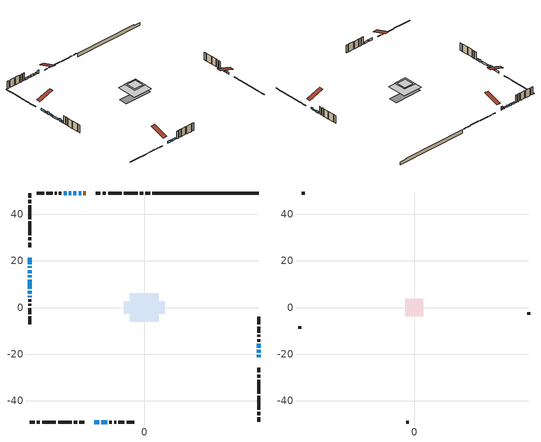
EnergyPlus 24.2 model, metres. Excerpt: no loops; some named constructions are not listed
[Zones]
conditioned space
 floor adiabatic (AdiabaticFloorConstruction): -6.18,-6.18 -6.18,6.18 6.18,6.18 6.18,-6.18 z2.9
 floor foundation (Slab1 construction): -8.75,-2.68 -8.75,2.68 8.75,2.68 8.75,-2.68 z-1.83
 wall outside (RimJoist1 construction): 2.53,49.18 0.47,49.18 / -49.18,-49.18 -47.12,-49.18 / -49.18,49.18 -49.18,47.12 / 49.18,-49.18 49.18,-47.12 z0.46:0.76
 wall outside (RimJoist2 construction): -0.46,49.18 -1.87,49.18 / -46.19,-49.18 -44.78,-49.18 / -49.18,46.19 -49.18,44.78 / 49.18,-46.19 49.18,-44.78 z0.46:0.76
 wall outside (RimJoist3 construction): -2.8,49.18 -8.7,49.18 / -43.85,-49.18 -37.95,-49.18 / -49.18,43.85 -49.18,37.95 / 49.18,-43.85 49.18,-37.95 z0.46:0.76
 wall outside (RimJoist4 construction): -9.63,49.18 -15.53,49.18 / -37.02,-49.18 -31.12,-49.18 / -49.18,37.02 -49.18,31.12 / 49.18,-37.02 49.18,-31.12 z0.46:0.76
 wall outside (RimJoist5 construction): -16.46,49.18 -17.87,49.18 / -30.19,-49.18 -28.78,-49.18 / -49.18,30.19 -49.18,28.78 / 49.18,-30.19 49.18,-28.78 z0.46:0.76
 wall outside (RimJoist6 construction): -18.8,49.18 -20.86,49.18 / -27.85,-49.18 -25.79,-49.18 / -49.18,27.85 -49.18,25.79 / 49.18,-27.85 49.18,-25.79 z0.46:0.76
 wall outside (AdiabaticWallConstruction 1): -25.2,49.18 -26.23,49.18 z0.46:2.49
 wall outside (AdiabaticWallConstruction): 49.18,-21.45 49.18,-20.28 / -49.18,21.45 -49.18,18.67 / -27.15,49.18 -28.22,49.18 / -29.15,49.18 -30.5,49.18 / -21.45,-49.18 -19.38,-49.18 / -49.18,13.86 -49.18,12.9 / -31.42,49.18 -32.38,49.18 / -33.31,49.18 -34.66,49.18 / -18.46,-49.18 -15.92,-49.18 / 49.18,-17.2 49.18,-15.57 / -49.18,11.97 -49.18,8.11 / -49.18,5.04 -49.18,4.44 z0.46:1.68; 49.18,-19.35 49.18,-18.13 z0.46:1.17; -49.18,17.74 -49.18,17.03 z0.46:1.48; -49.18,16.1 -49.18,14.78 z0.46:2.19; -49.18,7.18 -49.18,5.96 z0.46:2.09
 wall outside (Wall1 construction): -35.58,49.18 -36.66,49.18 / -14.99,-49.18 -13.91,-49.18 / -49.18,3.51 -49.18,2.44 / 49.18,-14.65 49.18,-13.57 z0.46:5.34
 wall outside (Wall2 construction): -37.59,49.18 -38.45,49.18 / -12.98,-49.18 -12.12,-49.18 / -49.18,1.51 -49.18,0.65 / 49.18,-12.64 49.18,-11.78 z0.46:5.34
 wall outside (Wall3 construction): -39.38,49.18 -42.02,49.18 / -11.19,-49.18 -8.55,-49.18 / -49.18,-0.28 -49.18,-2.92 / 49.18,-10.85 49.18,-8.21 z0.46:5.34
 wall outside (Wall4 construction): -42.95,49.18 -46.2,49.18 / -7.62,-49.18 -4.37,-49.18 / -49.18,-3.85 -49.18,-7.1 / 49.18,-7.28 49.18,-4.03 z0.46:5.34
 wall foundation (FoundationWall1 construction): 3.46,49.18,-1.83 3.46,49.18,0.46 44.61,49.18,0.46 44.61,49.18,-0.05 49.18,49.18,-0.05 49.18,49.18,-1.83
 window (WindowConstruction 13): 49.18,-21.45 49.18,-20.28 z0.46:1.68
 window (WindowConstruction 6): -49.18,21.45 -49.18,18.67 z0.46:1.68
 window (WindowConstruction 7): -27.16,49.18 -28.22,49.18 z0.46:1.68
 window (WindowConstruction 8): -29.15,49.18 -30.49,49.18 z0.46:1.68
 window (WindowConstruction 9): -21.45,-49.18 -19.38,-49.18 z0.46:1.68
 window (WindowConstruction 10): 49.18,-19.35 49.18,-18.13 z0.46:1.17
 window (WindowConstruction 11): -49.18,17.74 -49.18,17.03 z0.46:1.47
 window (WindowConstruction 12): -49.18,16.1 -49.18,14.78 z0.46:2.19
 window (WindowConstruction 14): -49.18,13.85 -49.18,12.9 z0.46:1.68
 window (WindowConstruction 15): -31.42,49.18 -32.38,49.18 z0.46:1.68
 window (WindowConstruction): -33.31,49.18 -34.65,49.18 z0.46:1.68
 window (WindowConstruction 1): -18.45,-49.18 -15.92,-49.18 z0.46:1.68
 window (WindowConstruction 2): 49.18,-17.2 49.18,-15.58 z0.46:1.68
 window (WindowConstruction 3): -49.18,11.97 -49.18,8.11 z0.46:1.68
 window (WindowConstruction 4): -49.18,7.18 -49.18,5.96 z0.46:2.08
 window (WindowConstruction 5): -49.18,5.03 -49.18,4.44 z0.46:1.68
 door (Door): -25.2,49.18 -26.23,49.18 z0.46:2.49
 ceiling adiabatic (AdiabaticFloorConstruction): 6.18,-6.18 6.18,6.18 -6.18,6.18 -6.18,-6.18 z2.9
attic - vented
 floor to conditioned space (Floor1 construction Reversed): -2.95,-2.95 -2.95,2.95 2.95,2.95 2.95,-2.95 z5.34
 floor to conditioned space (Floor2 construction Reversed): -3.84,-3.84 -3.84,3.84 3.84,3.84 3.84,-3.84 z5.34
 wall outside (Wall5 construction): -47.13,49.18 -48.25,49.18 / -3.44,-49.18 -2.32,-49.18 / -49.18,-8.03 -49.18,-9.15 / 49.18,-3.1 49.18,-1.98 z0.46:5.34
 roof outside (Roof1 construction): -24.27,49.18,5.34 -24.27,39.75,8.48 -21.79,39.75,8.48 -21.79,49.18,5.34; -22.37,-49.18,5.34 -22.37,-39.75,8.48 -24.86,-39.75,8.48 -24.86,-49.18,5.34; -49.18,22.37,5.34 -39.75,22.37,8.48 -39.75,24.86,8.48 -49.18,24.86,5.34; 49.18,-22.37,5.34 39.75,-22.37,8.48 39.75,-24.86,8.48 49.18,-24.86,5.34
[Construction]
Floor1 construction: ceiling loosefill ins, ceiling stud and cavity, gypsum board
Floor2 construction: ceiling loosefill ins 1, ceiling stud and cavity 1, gypsum board
[EnergyManagementSystem:Sensor]
Name | Output:Variable or Output:Meter Index Key | Output:Variable or Output:Meter
s_sol_8 | RimJoist1:90 | Surface Inside Face Solar Radiation Heat Gain Energy
s_sol_9 | RimJoist2:0 | Surface Inside Face Solar Radiation Heat Gain Energy
s_surf | Floor1 | Surface Inside Face Net Surface Thermal Radiation Heat Gain Energy
s_surf_1 | Floor2 | Surface Inside Face Net Surface Thermal Radiation Heat Gain Energy
s_surf_10 | RimJoist2:180 | Surface Inside Face Net Surface Thermal Radiation Heat Gain Energy
s_surf_11 | RimJoist2:270 | Surface Inside Face Net Surface Thermal Radiation Heat Gain Energy
s_surf_12 | RimJoist2:90 | Surface Inside Face Net Surface Thermal Radiation Heat Gain Energy
s_surf_13 | RimJoist3:0 | Surface Inside Face Net Surface Thermal Radiation Heat Gain Energy
s_surf_14 | RimJoist3:180 | Surface Inside Face Net Surface Thermal Radiation Heat Gain Energy
s_surf_15 | RimJoist3:270 | Surface Inside Face Net Surface Thermal Radiation Heat Gain Energy
s_surf_16 | RimJoist3:90 | Surface Inside Face Net Surface Thermal Radiation Heat Gain Energy
s_surf_17 | RimJoist4:0 | Surface Inside Face Net Surface Thermal Radiation Heat Gain Energy
s_surf_18 | RimJoist4:180 | Surface Inside Face Net Surface Thermal Radiation Heat Gain Energy
s_surf_19 | RimJoist4:270 | Surface Inside Face Net Surface Thermal Radiation Heat Gain Energy
s_surf_2 | FoundationWall1 | Surface Inside Face Net Surface Thermal Radiation Heat Gain Energy
s_surf_20 | RimJoist4:90 | Surface Inside Face Net Surface Thermal Radiation Heat Gain Energy
s_surf_21 | RimJoist5:0 | Surface Inside Face Net Surface Thermal Radiation Heat Gain Energy
s_surf_22 | RimJoist5:180 | Surface Inside Face Net Surface Thermal Radiation Heat Gain Energy
s_surf_23 | RimJoist5:270 | Surface Inside Face Net Surface Thermal Radiation Heat Gain Energy
s_surf_24 | RimJoist5:90 | Surface Inside Face Net Surface Thermal Radiation Heat Gain Energy
s_surf_25 | RimJoist6:0 | Surface Inside Face Net Surface Thermal Radiation Heat Gain Energy
s_surf_26 | RimJoist6:180 | Surface Inside Face Net Surface Thermal Radiation Heat Gain Energy
s_surf_27 | RimJoist6:270 | Surface Inside Face Net Surface Thermal Radiation Heat Gain Energy
s_surf_28 | RimJoist6:90 | Surface Inside Face Net Surface Thermal Radiation Heat Gain Energy
s_surf_29 | Slab1 | Surface Inside Face Net Surface Thermal Radiation Heat Gain Energy
s_surf_3 | inferred conditioned ceiling | Surface Inside Face Net Surface Thermal Radiation Heat Gain Energy
s_surf_30 | Wall1:0 | Surface Inside Face Net Surface Thermal Radiation Heat Gain Energy
s_surf_31 | Wall1:180 | Surface Inside Face Net Surface Thermal Radiation Heat Gain Energy
s_surf_32 | Wall1:270 | Surface Inside Face Net Surface Thermal Radiation Heat Gain Energy
s_surf_33 | Wall1:90 | Surface Inside Face Net Surface Thermal Radiation Heat Gain Energy
s_surf_34 | Wall2:0 | Surface Inside Face Net Surface Thermal Radiation Heat Gain Energy
s_surf_35 | Wall2:180 | Surface Inside Face Net Surface Thermal Radiation Heat Gain Energy
s_surf_36 | Wall2:270 | Surface Inside Face Net Surface Thermal Radiation Heat Gain Energy
s_surf_37 | Wall2:90 | Surface Inside Face Net Surface Thermal Radiation Heat Gain Energy
s_surf_38 | Wall3:0 | Surface Inside Face Net Surface Thermal Radiation Heat Gain Energy
s_surf_39 | Wall3:180 | Surface Inside Face Net Surface Thermal Radiation Heat Gain Energy
s_surf_4 | inferred conditioned floor | Surface Inside Face Net Surface Thermal Radiation Heat Gain Energy
s_surf_40 | Wall3:270 | Surface Inside Face Net Surface Thermal Radiation Heat Gain Energy
s_surf_41 | Wall3:90 | Surface Inside Face Net Surface Thermal Radiation Heat Gain Energy
s_surf_42 | Wall4:0 | Surface Inside Face Net Surface Thermal Radiation Heat Gain Energy
s_surf_43 | Wall4:180 | Surface Inside Face Net Surface Thermal Radiation Heat Gain Energy
s_surf_44 | Wall4:270 | Surface Inside Face Net Surface Thermal Radiation Heat Gain Energy
s_surf_45 | Wall4:90 | Surface Inside Face Net Surface Thermal Radiation Heat Gain Energy
s_surf_5 | RimJoist1:0 | Surface Inside Face Net Surface Thermal Radiation Heat Gain Energy
s_surf_6 | RimJoist1:180 | Surface Inside Face Net Surface Thermal Radiation Heat Gain Energy
s_surf_7 | RimJoist1:270 | Surface Inside Face Net Surface Thermal Radiation Heat Gain Energy
s_surf_8 | RimJoist1:90 | Surface Inside Face Net Surface Thermal Radiation Heat Gain Energy
s_surf_9 | RimJoist2:0 | Surface Inside Face Net Surface Thermal Radiation Heat Gain Energy
tout_db; tout_db_1 | Environment | Site Outdoor Air Drybulb Temperature
[EnergyManagementSystem:Actuator]
Name | Actuated Component Unique | Actuated Component Type | Actuated Component Control Type
fridge_schedule_act | fridge schedule | Schedule:Constant | Schedule Value
infil_flow_act | infil flow | Zone Infiltration | Air Exchange Flow Rate
mech_vent_house_fan_cfis_act | mech vent house fan cfis | ElectricEquipment | Electricity Rate
mech_vent_house_fan_latent_load_act | mech vent house fan latent load | OtherEquipment | Power Level
mech_vent_house_fan_sensible_load_act | mech vent house fan sensible load | OtherEquipment | Power Level
natural_vent_flow_act | natural vent flow | Zone Infiltration | Air Exchange Flow Rate
Sequential_Fraction_Schedule_2_act | Sequential Fraction Schedule 2 | Schedule:Constant | Schedule Value
water_heater_ec_adj_act | water heater energy adjustment1 | OtherEquipment | Power Level
whole_house_fan_act | whole house fan | ElectricEquipment | Electricity Rate
whole_house_fan_flow_act | whole house fan flow | Zone Infiltration | Air Exchange Flow Rate
whole_house_fan_mix_act | whole house fan mix | ZoneMixing | Air Exchange Flow Rate
[EnergyManagementSystem:Program]
boiler_hydronic_pump_disaggregate_program: Set boiler_hydronic_pump_backup_htg = 0; If boiler_baseboard_s > 0; Set boiler_hydronic_pump_backup_htg = boiler_hydronic_pump_s; EndIf
boiler_hydronic_pump_power_program: Set heating_plr = boiler_plr_s; Set pump_total_eff = boiler_hydronic_pump_rated_mfr / 1000 * 20000.0 / 1.0; Set pump_vfr = boiler_hydronic_pump_mfr_s / 1000; If pump_vfr > 0; Set boiler_hydronic_pump_pressure_rise_act = 1.0 * heating_plr * pump_total_eff / pump_vfr; Else; Set boiler_hydronic_pump_pressure_rise_act = 0; EndIf
component_loads_program: Set loads_htg_walls = 0; Set loads_htg_rim_joists = 0; Set loads_htg_foundation_walls = 0; Set loads_htg_floors = 0; Set loads_htg_slabs = 0; Set loads_htg_ceilings = 0; Set loads_htg_roofs = 0; Set loads_htg_windows_conduction = 0; Set loads_htg_windows_solar = 0; Set loads_htg_doors = 0; Set loads_htg_skylights_conduction = 0; Set loads_htg_skylights_solar = 0; Set loads_htg_internal_mass = 0; Set loads_htg_intgains = 0; Set loads_htg_lighting = 0; Set loads_htg_infil = 0; Set loads_htg_mechvent = 0; Set loads_htg_natvent = 0; Set loads_htg_whf = 0; Set loads_htg_ducts = 0; Set loads_clg_walls = 0; Set loads_clg_rim_joists = 0; Set loads_clg_foundation_walls = 0; Set loads_clg_floors = 0; Set loads_clg_slabs = 0; Set loads_clg_ceilings = 0; Set loads_clg_roofs = 0; Set loads_clg_windows_conduction = 0; Set loads_clg_windows_solar = 0; Set loads_clg_doors = 0; Set loads_clg_skylights_conduction = 0; Set loads_clg_skylights_solar = 0; Set loads_clg_internal_mass = 0; Set loads_clg_intgains = 0; Set loads_clg_lighting = 0; Set loads_clg_infil = 0; Set loads_clg_mechvent = 0; Set loads_clg_natvent = 0; Set loads_clg_whf = 0; Set loads_clg_ducts = 0; Set hr_walls = 0; Set hr_walls = hr_walls + s_conv_30 + s_ig_30 + s_sol_30 + s_lgt_30 + s_surf_30; Set hr_walls = hr_walls + s_conv_31 + s_ig_31 + s_sol_31 + s_lgt_31 + s_surf_31; Set hr_walls = hr_walls + s_conv_32 + s_ig_32 + s_sol_32 + s_lgt_32 + s_surf_32; Set hr_walls = hr_walls + s_conv_33 + s_ig_33 + s_sol_33 + s_lgt_33 + s_surf_33; Set hr_walls = hr_walls + s_conv_34 + s_ig_34 + s_sol_34 + s_lgt_34 + s_surf_34; Set hr_walls = hr_walls + s_conv_35 + s_ig_35 + s_sol_35 + s_lgt_35 + s_surf_35; Set hr_walls = hr_walls + s_conv_36 + s_ig_36 + s_sol_36 + s_lgt_36 + s_surf_36; Set hr_walls = hr_walls + s_conv_37 + s_ig_37 + s_sol_37 + s_lgt_37 + s_surf_37; Set hr_walls = hr_walls + s_conv_38 + s_ig_38 + s_sol_38 + s_lgt_38 + s_surf_38; Set hr_walls = hr_walls + s_conv_39 + s_ig_39 + s_sol_39 + s_lgt_39 + s_surf_39; Set hr_walls = hr_walls + s_conv_40 + s_ig_40 + s_sol_40 + s_lgt_40 + s_surf_40; Set hr_walls = hr_walls + s_conv_41 + s_ig_41 + s_sol_41 + s_lgt_41 + s_surf_41; Set hr_walls = hr_walls + s_conv_42 + s_ig_42 + s_sol_42 + s_lgt_42 + s_surf_42; Set hr_walls = hr_walls + s_conv_43 + s_ig_43 + s_sol_43 + s_lgt_43 + s_surf_43; Set hr_walls = hr_walls + s_conv_44 + s_ig_44 + s_sol_44 + s_lgt_44 + s_surf_44; Set hr_walls = hr_walls + s_conv_45 + s_ig_45 + s_sol_45 + s_lgt_45 + s_surf_45; Set hr_rim_joists = 0; Set hr_rim_joists = hr_rim_joists + s_conv_5 + s_ig_5 + s_sol_5 + s_lgt_5 + s_surf_5; Set hr_rim_joists = hr_rim_joists + s_conv_6 + s_ig_6 + s_sol_6 + s_lgt_6 + s_surf_6; Set hr_rim_joists = hr_rim_joists + s_conv_7 + s_ig_7 + s_sol_7 + s_lgt_7 + s_surf_7; Set hr_rim_joists = hr_rim_joists + s_conv_8 + s_ig_8 + s_sol_8 + s_lgt_8 + s_surf_8; Set hr_rim_joists = hr_rim_joists + s_conv_9 + s_ig_9 + s_sol_9 + s_lgt_9 + s_surf_9; Set hr_rim_joists = hr_rim_joists + s_conv_10 + s_ig_10 + s_sol_10 + s_lgt_10 + s_surf_10; Set hr_rim_joists = hr_rim_joists + s_conv_11 + s_ig_11 + s_sol_11 + s_lgt_11 + s_surf_11; Set hr_rim_joists = hr_rim_joists + s_conv_12 + s_ig_12 + s_sol_12 + s_lgt_12 + s_surf_12; Set hr_rim_joists = hr_rim_joists + s_conv_13 + s_ig_13 + s_sol_13 + s_lgt_13 + s_surf_13; Set hr_rim_joists = hr_rim_joists + s_conv_14 + s_ig_14 + s_sol_14 + s_lgt_14 + s_surf_14; Set hr_rim_joists = hr_rim_joists + s_conv_15 + s_ig_15 + s_sol_15 + s_lgt_15 + s_surf_15; Set hr_rim_joists = hr_rim_joists + s_conv_16 + s_ig_16 + s_sol_16 + s_lgt_16 + s_surf_16; Set hr_rim_joists = hr_rim_joists + s_conv_17 + s_ig_17 + s_sol_17 + s_lgt_17 + s_surf_17; Set hr_rim_joists = hr_rim_joists + s_conv_18 + s_ig_18 + s_sol_18 + s_lgt_18 + s_surf_18; Set hr_rim_joists = hr_rim_joists + s_conv_19 + s_ig_19 + s_sol_19 + s_lgt_19 + s_surf_19; Set hr_rim_joists = hr_rim_joists + s_conv_20 + s_ig_20 + s_sol_20 + s_lgt_20 + s_surf_20; Set hr_rim_joists = hr_rim_joists + s_conv_21 + s_ig_21 + s_sol_21 + s_lgt_21 + s_surf_21; Set hr_rim_joists = hr_rim_joists + s_conv_22 + s_ig_22 + s_sol_22 + s_lgt_22 + s_surf_22; Set hr_rim_joists = hr_rim_joists + s_conv_23 + s_ig_23 + s_sol_23 + s_lgt_23 + s_surf_23; Set hr_rim_joists = hr_rim_joists + s_conv_24 + s_ig_24 + s_sol_24 + s_lgt_24 + s_surf_24; Set hr_rim_joists = hr_rim_joists + s_conv_25 + s_ig_25 + s_sol_25 + s_lgt_25 + s_surf_25; Set hr_rim_joists = hr_rim_joists + s_conv_26 + s_ig_26 + s_sol_26 + s_lgt_26 + s_surf_26; Set hr_rim_joists = hr_rim_joists + s_conv_27 + s_ig_27 + s_sol_27 + s_lgt_27 + s_surf_27; Set hr_rim_joists = hr_rim_joists + s_conv_28 + s_ig_28 + s_sol_28 + s_lgt_28 + s_surf_28; Set hr_foundation_walls = 0; Set hr_foundation_walls = hr_foundation_walls + s_conv_2 + s_ig_2 + s_sol_2 + s_lgt_2 + s_surf_2; Set hr_floors = 0; Set hr_slabs = 0; Set hr_slabs = hr_slabs + s_conv_29 + s_ig_29 + s_sol_29 + s_lgt_29 + s_surf_29; Set hr_ceilings = 0; Set hr_ceilings = hr_ceilings + s_conv + s_ig + s_sol + s_lgt + s_surf; Set hr_ceilings = hr_ceilings + s_conv_1 + s_ig_1 + s_sol_1 + s_lgt_1 + s_surf_1; Set hr_roofs = 0; Set hr_windows_conduction = 0; Set hr_windows_conduction = hr_windows_conduction + ss_conv_1; Set hr_windows_conduction = hr_windows_conduction + ss_ig_1; Set hr_windows_conduction = hr_windows_conduction + ss_surf_1; Set hr_windows_conduction = hr_windows_conduction + ss_conv_2; Set hr_windows_conduction = hr_windows_conduction + ss_ig_2; Set hr_windows_conduction = hr_windows_conduction + ss_surf_2; Set hr_windows_conduction = hr_windows_conduction + ss_conv_3; Set hr_windows_conduction = hr_windows_conduction + ss_ig_3; Set hr_windows_conduction = hr_windows_conduction + ss_surf_3; Set hr_windows_conduction = hr_windows_conduction + ss_conv_4; Set hr_windows_conduction = hr_windows_conduction + ss_ig_4; Set hr_windows_conduction = hr_windows_conduction + ss_surf_4; Set hr_windows_conduction = hr_windows_conduction + ss_conv_5; Set hr_windows_conduction = hr_windows_conduction + ss_ig_5; Set hr_windows_conduction = hr_windows_conduction + ss_surf_5; Set hr_windows_conduction = hr_windows_conduction + ss_conv_6; Set hr_windows_conduction = hr_windows_conduction + ss_ig_6; Set hr_windows_conduction = hr_windows_conduction + ss_surf_6; Set hr_windows_conduction = hr_windows_conduction + ss_conv_7; Set hr_windows_conduction = hr_windows_conduction + ss_ig_7; Set hr_windows_conduction = hr_windows_conduction + ss_surf_7; Set hr_windows_conduction = hr_windows_conduction + ss_conv_8; Set hr_windows_conduction = hr_windows_conduction + ss_ig_8; Set hr_windows_conduction = hr_windows_conduction + ss_surf_8; Set hr_windows_conduction = hr_windows_conduction + ss_conv_9; Set hr_windows_conduction = hr_windows_conduction + ss_ig_9; Set hr_windows_conduction = hr_windows_conduction + ss_surf_9; Set hr_windows_conduction = hr_windows_conduction + ss_conv_10; Set hr_windows_conduction = hr_windows_conduction + ss_ig_10; Set hr_windows_conduction = hr_windows_conduction + ss_surf_10; Set hr_windows_conduction = hr_windows_conduction + ss_conv_11; Set hr_windows_conduction = hr_windows_conduction + ss_ig_11; Set hr_windows_conduction = hr_windows_conduction + ss_surf_11; Set hr_windows_conduction = hr_windows_conduction + ss_conv_12; Set hr_windows_conduction = hr_windows_conduction + ss_ig_12; Set hr_windows_conduction = hr_windows_conduction + ss_surf_12; Set hr_windows_conduction = hr_windows_conduction + ss_conv_13; Set hr_windows_conduction = hr_windows_conduction + ss_ig_13; Set hr_windows_conduction = hr_windows_conduction + ss_surf_13; Set hr_windows_conduction = hr_windows_conduction + ss_conv_14; Set hr_windows_conduction = hr_windows_conduction + ss_ig_14; Set hr_windows_conduction = hr_windows_conduction + ss_surf_14; Set hr_windows_conduction = hr_windows_conduction + ss_conv_15; Set hr_windows_conduction = hr_windows_conduction + ss_ig_15; Set hr_windows_conduction = hr_windows_conduction + ss_surf_15; Set hr_windows_conduction = hr_windows_conduction + ss_conv_16; Set hr_windows_conduction = hr_windows_conduction + ss_ig_16; Set hr_windows_conduction = hr_windows_conduction + ss_surf_16; Set hr_windows_solar = 0; Set hr_windows_solar = hr_windows_solar - ss_trans_in * ZoneTimestep * 3600 + ss_back_out * ZoneTimestep * 3600 + ss_trans_out * ZoneTimestep * 3600; Set hr_windows_solar = hr_windows_solar - ss_trans_in_1 * ZoneTimestep * 3600 + ss_back_out_1 * ZoneTimestep * 3600 + ss_trans_out_1 * ZoneTimestep * 3600; Set hr_windows_solar = hr_windows_solar - ss_trans_in_2 * ZoneTimestep * 3600 + ss_back_out_2 * ZoneTimestep * 3600 + ss_trans_out_2 * ZoneTimestep * 3600; Set hr_windows_solar = hr_windows_solar - ss_trans_in_3 * ZoneTimestep * 3600 + ss_back_out_3 * ZoneTimestep * 3600 + ss_trans_out_3 * ZoneTimestep * 3600; Set hr_windows_solar = hr_windows_solar - ss_trans_in_4 * ZoneTimestep * 3600 + ss_back_out_4 * ZoneTimestep * 3600 + ss_trans_out_4 * ZoneTimestep * 3600; Set hr_windows_solar = hr_windows_solar - ss_trans_in_5 * ZoneTimestep * 3600 + ss_back_out_5 * ZoneTimestep * 3600 + ss_trans_out_5 * ZoneTimestep * 3600; Set hr_windows_solar = hr_windows_solar - ss_trans_in_6 * ZoneTimestep * 3600 + ss_back_out_6 * ZoneTimestep * 3600 + ss_trans_out_6 * ZoneTimestep * 3600; Set hr_windows_solar = hr_windows_solar - ss_trans_in_7 * ZoneTimestep * 3600 + ss_back_out_7 * ZoneTimestep * 3600 + ss_trans_out_7 * ZoneTimestep * 3600; Set hr_windows_solar = hr_windows_solar - ss_trans_in_8 * ZoneTimestep * 3600 + ss_back_out_8 * ZoneTimestep * 3600 + ss_trans_out_8 * ZoneTimestep * 3600; Set hr_windows_solar = hr_windows_solar - ss_trans_in_9 * ZoneTimestep * 3600 + ss_back_out_9 * ZoneTimestep * 3600 + ss_trans_out_9 * ZoneTimestep * 3600; Set hr_windows_solar = hr_windows_solar - ss_trans_in_10 * ZoneTimestep * 3600 + ss_back_out_10 * ZoneTimestep * 3600 + ss_trans_out_10 * ZoneTimestep * 3600; Set hr_windows_solar = hr_windows_solar - ss_trans_in_11 * ZoneTimestep * 3600 + ss_back_out_11 * ZoneTimestep * 3600 + ss_trans_out_11 * ZoneTimestep * 3600; Set hr_windows_solar = hr_windows_solar - ss_trans_in_12 * ZoneTimestep * 3600 + ss_back_out_12 * ZoneTimestep * 3600 + ss_trans_out_12 * ZoneTimestep * 3600; Set hr_windows_solar = hr_windows_solar - ss_trans_in_13 * ZoneTimestep * 3600 + ss_back_out_13 * ZoneTimestep * 3600 + ss_trans_out_13 * ZoneTimestep * 3600; Set hr_windows_solar = hr_windows_solar - ss_trans_in_14 * ZoneTimestep * 3600 + ss_back_out_14 * ZoneTimestep * 3600 + ss_trans_out_14 * ZoneTimestep * 3600; Set hr_windows_solar = hr_windows_solar - ss_trans_in_15 * ZoneTimestep * 3600 + ss_back_out_15 * ZoneTimestep * 3600 + ss_trans_out_15 * ZoneTimestep * 3600; Set hr_doors = 0; Set hr_doors = hr_doors + ss_sol; Set hr_doors = hr_doors + ss_lgt; Set hr_doors = hr_doors + ss_conv; Set hr_doors = hr_doors + ss_ig; Set hr_doors = hr_doors + ss_surf; Set hr_skylights_conduction = 0; Set hr_skylights_solar = 0; Set hr_internal_mass = 0; Set hr_internal_mass = hr_internal_mass + s_conv_3 + s_ig_3 + s_sol_3 + s_lgt_3 + s_surf_3; Set hr_internal_mass = hr_internal_mass + s_conv_4 + s_ig_4 + s_sol_4 + s_lgt_4 + s_surf_4; Set hr_internal_mass = hr_internal_mass + im_conv + im_ig + im_sol + im_lgt + im_surf; Set hr_internal_mass = hr_internal_mass + im_conv_1 + im_ig_1 + im_sol_1 + im_lgt_1 + im_surf_1; Set hr_intgains = 0; Set hr_intgains = hr_intgains - ig_ee_conv - ig_ee_rad - ig_ee_conv_1 - ig_ee_rad_1 - ig_ee_conv_2 - ig_ee_rad_2 - ig_ee_conv_3 - ig_ee_rad_3 - ig_ee_conv_4 - ig_ee_rad_4 - ig_ee_conv_5 - ig_ee_rad_5 - ig_ee_conv_6 - ig_ee_rad_6 - ig_oe_conv - ig_oe_rad - ig_oe_conv_1 - ig_oe_rad_1 - ig_oe_conv_2 - ig_oe_rad_2 - ig_oe_conv_3 - ig_oe_rad_3 - ig_oe_conv_4 - ig_oe_rad_4 - ig_ppl_conv - ig_ppl_rad; Set hr_lighting = 0; Set hr_lighting = hr_lighting - ig_lgt_conv - ig_lgt_rad - ig_lgt_vis; Set hr_infil = 0; Set hr_infil = hr_infil - airflow_gain + airflow_loss; Set hr_natvent = 0; Set hr_natvent = hr_natvent - airflow_gain_1 + airflow_loss_1; Set hr_whf = 0; Set hr_whf = hr_whf - airflow_gain_2 + airflow_loss_2; Set hr_mechvent = 0; Set hr_mechvent = hr_mechvent - mv_conv - mv_rad - mv_conv_1 - mv_rad_1 - mv_conv_2 - mv_rad_2 - mv_conv_3 - mv_rad_3; Set hr_ducts = 0; Set hr_intgains = hr_intgains + dhw_loss * (0.64*(1-dhw_rtf) + 1.0*dhw_rtf); Set htg_mode = 0; Set clg_mode = 0; If (htg_load_cond > 0); Set htg_mode = 1.0; ElseIf (clg_load_cond > 0); Set clg_mode = 1.0; Else; Set htg_season = 0; Set clg_season = 0; If ((DayOfYear >= 1) && (DayOfYear <= 365)); Set clg_season = 1; EndIf; If ((DayOfYear >= 1) && (DayOfYear <= 365)); Set htg_season = 1; EndIf; If ((airflow_gain_1 <> 0) || (airflow_loss_1 <> 0)) && (clg_season == 1); Set clg_mode = 1.0; ElseIf ((airflow_gain_2 <> 0) || (airflow_loss_2 <> 0)) && (clg_season == 1); Set clg_mode = 1.0; Else; Set Tmid_setpoint = (htg_sp_s_1 + clg_sp_s_1) / 2; If (tin_s_1 > Tmid_setpoint) && (clg_season == 1); Set clg_mode = 1.0; ElseIf (tin_s_1 < Tmid_setpoint) && (htg_season == 1); Set htg_mode = 1.0; EndIf; EndIf; EndIf; Set loads_htg_walls = loads_htg_walls + (hr_walls * htg_mode * 1); Set loads_htg_rim_joists = loads_htg_rim_joists + (hr_rim_joists * htg_mode * 1); Set loads_htg_foundation_walls = loads_htg_foundation_walls + (hr_foundation_walls * htg_mode * 1); Set loads_htg_floors = loads_htg_floors + (hr_floors * htg_mode * 1); Set loads_htg_slabs = loads_htg_slabs + (hr_slabs * htg_mode * 1); Set loads_htg_ceilings = loads_htg_ceilings + (hr_ceilings * htg_mode * 1); Set loads_htg_roofs = loads_htg_roofs + (hr_roofs * htg_mode * 1); Set loads_htg_windows_conduction = loads_htg_windows_conduction + (hr_windows_conduction * htg_mode * 1); Set loads_htg_windows_solar = loads_htg_windows_solar + (hr_windows_solar * htg_mode * 1); Set loads_htg_doors = loads_htg_doors + (hr_doors * htg_mode * 1); Set loads_htg_skylights_conduction = loads_htg_skylights_conduction + (hr_skylights_conduction * htg_mode * 1); Set loads_htg_skylights_solar = loads_htg_skylights_solar + (hr_skylights_solar * htg_mode * 1); Set loads_htg_internal_mass = loads_htg_internal_mass + (hr_internal_mass * htg_mode * 1); Set loads_htg_intgains = loads_htg_intgains + (hr_intgains * htg_mode * 1); Set loads_htg_lighting = loads_htg_lighting + (hr_lighting * htg_mode * 1); Set loads_htg_infil = loads_htg_infil + (hr_infil * htg_mode * 1); Set loads_htg_mechvent = loads_htg_mechvent + (hr_mechvent * htg_mode * 1); Set loads_htg_natvent = loads_htg_natvent + (hr_natvent * htg_mode * 1); Set loads_htg_whf = loads_htg_whf + (hr_whf * htg_mode * 1); Set loads_htg_ducts = loads_htg_ducts + (hr_ducts * htg_mode * 1); Set loads_clg_walls = loads_clg_walls + (-hr_walls * clg_mode * 1); Set loads_clg_rim_joists = loads_clg_rim_joists + (-hr_rim_joists * clg_mode * 1); Set loads_clg_foundation_walls = loads_clg_foundation_walls + (-hr_foundation_walls * clg_mode * 1); Set loads_clg_floors = loads_clg_floors + (-hr_floors * clg_mode * 1); Set loads_clg_slabs = loads_clg_slabs + (-hr_slabs * clg_mode * 1); Set loads_clg_ceilings = loads_clg_ceilings + (-hr_ceilings * clg_mode * 1); Set loads_clg_roofs = loads_clg_roofs + (-hr_roofs * clg_mode * 1); Set loads_clg_windows_conduction = loads_clg_windows_conduction + (-hr_windows_conduction * clg_mode * 1); Set loads_clg_windows_solar = loads_clg_windows_solar + (-hr_windows_solar * clg_mode * 1); Set loads_clg_doors = loads_clg_doors + (-hr_doors * clg_mode * 1); Set loads_clg_skylights_conduction = loads_clg_skylights_conduction + (-hr_skylights_conduction * clg_mode * 1); Set loads_clg_skylights_solar = loads_clg_skylights_solar + (-hr_skylights_solar * clg_mode * 1); Set loads_clg_internal_mass = loads_clg_internal_mass + (-hr_internal_mass * clg_mode * 1); Set loads_clg_intgains = loads_clg_intgains + (-hr_intgains * clg_mode * 1); Set loads_clg_lighting = loads_clg_lighting + (-hr_lighting * clg_mode * 1); Set loads_clg_infil = loads_clg_infil + (-hr_infil * clg_mode * 1); Set loads_clg_mechvent = loads_clg_mechvent + (-hr_mechvent * clg_mode * 1); Set loads_clg_natvent = loads_clg_natvent + (-hr_natvent * clg_mode * 1); Set loads_clg_whf = loads_clg_whf + (-hr_whf * clg_mode * 1); Set loads_clg_ducts = loads_clg_ducts + (-hr_ducts * clg_mode * 1)
fridge_schedule_program: Set Tin = fridge_tin_s*(9.0/5.0)+32.0; Set fridge_schedule_act = 0; If (Hour == 0); Set fridge_schedule_act = (-0.487+0.019*Tin); ElseIf (Hour == 1); Set fridge_schedule_act = (-0.34+0.016*Tin); ElseIf (Hour == 2); Set fridge_schedule_act = (-0.37+0.017*Tin); ElseIf (Hour == 3); Set fridge_schedule_act = (-0.361+0.016*Tin); ElseIf (Hour == 4); Set fridge_schedule_act = (-0.515+0.018*Tin); ElseIf (Hour == 5); Set fridge_schedule_act = (-0.684+0.021*Tin); ElseIf (Hour == 6); Set fridge_schedule_act = (-0.471+0.019*Tin); ElseIf (Hour == 7); Set fridge_schedule_act = (-0.159+0.015*Tin); ElseIf (Hour == 8); Set fridge_schedule_act = (-0.079+0.015*Tin); ElseIf (Hour == 9); Set fridge_schedule_act = (-0.417+0.019*Tin); ElseIf (Hour == 10); Set fridge_schedule_act = (-0.411+0.018*Tin); ElseIf (Hour == 11); Set fridge_schedule_act = (-0.386+0.018*Tin); ElseIf (Hour == 12); Set fridge_schedule_act = (-0.24+0.016*Tin); ElseIf (Hour == 13); Set fridge_schedule_act = (-0.314+0.017*Tin); ElseIf (Hour == 14); Set fridge_schedule_act = (-0.16+0.015*Tin); ElseIf (Hour == 15); Set fridge_schedule_act = (-0.121+0.015*Tin); ElseIf (Hour == 16); Set fridge_schedule_act = (-0.469+0.02*Tin); ElseIf (Hour == 17); Set fridge_schedule_act = (-0.412+0.02*Tin); ElseIf (Hour == 18); Set fridge_schedule_act = (-0.091+0.017*Tin); ElseIf (Hour == 19); Set fridge_schedule_act = (0.077+0.014*Tin); ElseIf (Hour == 20); Set fridge_schedule_act = (-0.118+0.016*Tin); ElseIf (Hour == 21); Set fridge_schedule_act = (-0.247+0.017*Tin); ElseIf (Hour == 22); Set fridge_schedule_act = (-0.445+0.019*Tin); ElseIf (Hour == 23); Set fridge_schedule_act = (-0.544+0.02*Tin); EndIf
infil_program: Set p_m = 0.14; Set p_s = 0.22; Set s_m = 270; Set s_s = 370; Set z_m = 9.99744; Set z_s = 5.591393998681726; Set f_t = (((s_m/z_m)^p_m)*((z_s/s_s)^p_s)); Set Tdiff = tin_s-tout_s; Set dT = @Abs Tdiff; Set c = 0.0717; Set Cs = 0.1042; Set Cw = 0.1502; Set n = 0.65; Set sft = (f_t*0.54); Set temp1 = ((c*Cw)*((sft*site_vw_s)^(2*n)))^2; Set Qinf = (((c*Cs*(dT^n))^2)+temp1)^0.5; Set Qinf = (@Max Qinf 0); Set mech_vent_house_fan_sensible_load_act = 0.0; Set mech_vent_house_fan_latent_load_act = 0.0; Set OASupInPb = out_pb_s; Set OASupInTemp = tout_s; Set OASupInW = out_wt_s; Set OASupRho = (@RhoAirFnPbTdbW OASupInPb OASupInTemp OASupInW); Set OASupCp = (@CpAirFnW OASupInW); Set OASupInEnth = (@HFnTdbW OASupInTemp OASupInW); Set ZoneTemp = tin_s; Set ZoneW = win_s; Set ZoneCp = (@CpAirFnW ZoneW); Set ZoneAirEnth = (@HFnTdbW ZoneTemp ZoneW); Set mech_vent_house_fan_cfis_act = 0.0; Set QWHV_cfis_sup = 0.0; Set QWHV_cfis_suppl_sup = 0.0; Set QWHV_cfis_suppl_exh = 0.0; Set Qrange = 0; Set Qbath = 0; Set Qdryer = 0; Set Qdryer = Qdryer + 0.00308 * clothes_dryer_exhaust_0_sch_s; Set QWHV_sup = 0.0; Set QWHV_exh = 0.0; Set Qsupply = QWHV_sup + QWHV_cfis_sup + QWHV_cfis_suppl_sup; Set Qexhaust = Qrange + Qbath + Qdryer + QWHV_exh + QWHV_cfis_suppl_exh; Set Qfan = (@Max Qexhaust Qsupply); Set Qducts = 0; If Qducts < 0; Set Qsupply = Qsupply - Qducts; Else; Set Qexhaust = Qexhaust + Qducts; EndIf; Set Qfan_with_ducts = (@Max Qexhaust Qsupply); Set Qimb = (@Abs (Qsupply - Qexhaust)); If Qinf + Qimb > 0; Set Qtot = Qfan_with_ducts + (Qinf^2) / (Qinf + Qimb); Else; Set Qtot = Qfan_with_ducts; EndIf; Set Qinf_adj = Qtot - Qfan; Set infil_flow_act = Qinf_adj; Set infil_program_Qinf = Qinf_adj; Set infil_program_Qfan = Qfan; Set Qload = Qfan; Set Effectiveness_Sens = 0.0; Set Effectiveness_Lat = 0.0; Set Fan_MFR = Qload * OASupRho; Set ZoneInEnth = OASupInEnth; Set ZoneInTemp = OASupInTemp; Set FanTotalToCond = Fan_MFR * (ZoneInEnth - ZoneAirEnth); Set FanSensToCond = Fan_MFR * ZoneCp * (ZoneInTemp - ZoneTemp); Set FanLatToCond = FanTotalToCond - FanSensToCond; Set mech_vent_house_fan_sensible_load_act = mech_vent_house_fan_sensible_load_act + FanSensToCond; Set mech_vent_house_fan_latent_load_act = mech_vent_house_fan_latent_load_act + FanLatToCond
mini_split_heat_pump_supply_fan_disaggregate_program: Set mini_split_heat_pump_supply_fan_clg = 0; Set mini_split_heat_pump_supply_fan_primary_htg = 0; If mini_split_heat_pump_clg_coil_s > 0; Set mini_split_heat_pump_supply_fan_clg = mini_split_heat_pump_supply_fan_s; Else; Set mini_split_heat_pump_supply_fan_primary_htg = mini_split_heat_pump_supply_fan_s; EndIf
mini_split_heat_pump_supply_fan_power_program: If tout_db_1 < -15.0; Set mini_split_heat_pump_supply_fan_pressure_rise_act = 0; Set mini_split_heat_pump_supply_fan_total_efficiency_act = 1; Else; Set mini_split_heat_pump_supply_fan_pressure_rise_act = NULL; Set mini_split_heat_pump_supply_fan_total_efficiency_act = NULL; EndIf
natural_vent_program: Set Tin = tin_s; Set Tout = tout_s; Set Wout = out_wt_s; Set Pbar = out_pb_s; Set Phiout = (@RhFnTdbWPb Tout Wout Pbar); Set MaxHR = 0.0115; Set Tnvsp = (htg_sp_s + clg_sp_s) / 2; Set NVavail = natural_vent_s; Set ClgSsnAvail = cool_season; Set Qnv = 0; Set Qwhf = 0; Set whole_house_fan_mix_act = 0; Set whole_house_fan_act = 0; If ((Wout < MaxHR) && (Tin > Tout) && (Tin > Tnvsp) && (ClgSsnAvail > 0)); Set WHF_Flow = 0; Set Adj = (Tin-Tnvsp)/(Tin-Tout); Set Adj = (@Min Adj 1); Set Adj = (@Max Adj 0); If (WHF_Flow > 0); Set Qwhf = WHF_Flow*Adj; Set whole_house_fan_mix_act = WHF_Flow*Adj; Set WHF_W = 0; Set whole_house_fan_act = WHF_W*Adj; ElseIf (NVavail > 0); Set NVArea = 0.0; Set Cs = 0.00020565451547346653; Set Cw = 3.35710751486346e-05; Set Tdiff = Tin-Tout; Set dT = (@Abs Tdiff); Set Vwind = site_vw_s; Set SGNV = NVArea*Adj*((((Cs*dT)+(Cw*(Vwind^2)))^0.5)/1000); Set MaxNV = 3.515001630627841; Set Qnv = (@Min SGNV MaxNV); EndIf; EndIf; Set natural_vent_flow_act = Qnv; Set whole_house_fan_flow_act = Qwhf; Set natural_vent_program_Qnv = Qnv; Set natural_vent_program_Qwhf = Qwhf
Sequential_Fraction_Schedule_2_program: If tout_db > -15.0; Set Sequential_Fraction_Schedule_2_act = 0; Else; Set Sequential_Fraction_Schedule_2_act = NULL; EndIf
total_airflows_program: Set total_infil_flow_rate = 0; Set total_mechvent_flow_rate = 0; Set total_natvent_flow_rate = 0; Set total_whf_flow_rate = 0; Set total_infil_flow_rate = total_infil_flow_rate + (infil_program_Qinf * 1); Set total_mechvent_flow_rate = total_mechvent_flow_rate + (infil_program_Qfan * 1); Set total_natvent_flow_rate = total_natvent_flow_rate + (natural_vent_program_Qnv * 1); Set total_whf_flow_rate = total_whf_flow_rate + (natural_vent_program_Qwhf * 1)
total_loads_program: Set loads_htg_tot = 0; Set loads_clg_tot = 0; If htg_load_cond > 0; Set loads_htg_tot = loads_htg_tot + (htg_load_cond - clg_load_cond) * 1.0; EndIf; Set loads_htg_tot = (@Max loads_htg_tot 0); If clg_load_cond > 0; Set loads_clg_tot = loads_clg_tot + (clg_load_cond - htg_load_cond) * 1.0; EndIf; Set loads_clg_tot = (@Max loads_clg_tot 0)
unit_heater_supply_fan_disaggregate_program: Set unit_heater_supply_fan_primary_htg = 0; If unit_heater_htg_coil_s > 0; Set unit_heater_supply_fan_primary_htg = unit_heater_supply_fan_s; EndIf
unmet_hours_program: Set htg_unmet_hours = 0; Set clg_unmet_hours = 0; Set unit_htg_unmet_hours = 0; If ((DayOfYear >= 1) && (DayOfYear <= 365)); Set unit_htg_unmet_hours = unit_htg_unmet_hours + conditioned_space_htg_unmet_s; If unit_htg_unmet_hours > htg_unmet_hours; Set htg_unmet_hours = unit_htg_unmet_hours; EndIf; EndIf; Set unit_clg_unmet_hours = 0; If ((DayOfYear >= 1) && (DayOfYear <= 365)); Set unit_clg_unmet_hours = unit_clg_unmet_hours + conditioned_space_clg_unmet_s; If unit_clg_unmet_hours > clg_unmet_hours; Set clg_unmet_hours = unit_clg_unmet_hours; EndIf; EndIf
water_heater_EC_adj: If WarmupFlag == 0; Set dhw_e_cons = water_heater_energy + water_heater_on_cycle_parasitic + water_heater_off_cycle_parasitic; Set water_heater_ec_adj_act = 0.0 * dhw_e_cons / 1; EndIf
[EnergyManagementSystem:ProgramCallingManager]
boiler_hydronic_pump_disaggregate_program_calling_manager: EndOfSystemTimestepBeforeHVACReporting; boiler_hydronic_pump_disaggregate_program
boiler_hydronic_pump_power_program_calling_manager: EndOfSystemTimestepBeforeHVACReporting; boiler_hydronic_pump_power_program
component_loads_program_calling_manager: EndOfZoneTimestepAfterZoneReporting; component_loads_program
fridge_schedule_program_calling_manager: BeginZoneTimestepAfterInitHeatBalance; fridge_schedule_program
infil_program_calling_manager: BeginZoneTimestepAfterInitHeatBalance; infil_program
mini_split_heat_pump_supply_fan_disaggregate_program_calling_manager: EndOfSystemTimestepBeforeHVACReporting; mini_split_heat_pump_supply_fan_disaggregate_program
mini_split_heat_pump_supply_fan_power_program_calling_manager: AfterPredictorBeforeHVACManagers; mini_split_heat_pump_supply_fan_power_program
natural_vent_program_calling_manager: BeginZoneTimestepAfterInitHeatBalance; natural_vent_program
Sequential_Fraction_Schedule_2_program_manager: BeginZoneTimestepAfterInitHeatBalance; Sequential_Fraction_Schedule_2_program
total_airflows_program_calling_manager: EndOfZoneTimestepAfterZoneReporting; total_airflows_program
total_loads_program_calling_manager: EndOfZoneTimestepAfterZoneReporting; total_loads_program
unit_heater_supply_fan_disaggregate_program_calling_manager: EndOfSystemTimestepBeforeHVACReporting; unit_heater_supply_fan_disaggregate_program
unmet_hours_program_calling_manager: EndOfZoneTimestepBeforeZoneReporting; unmet_hours_program
water_heater_EC_adj_ProgramManager: EndOfSystemTimestepBeforeHVACReporting; water_heater_EC_adj
[EnergyManagementSystem:OutputVariable] Type of Data in Variable=Summed
Name | EMS Variable | Update Frequency | EMS Program or Subroutine | Units
boiler hydronic pump disaggregate htg backup | boiler_hydronic_pump_backup_htg | SystemTimestep | boiler_hydronic_pump_disaggregate_program | J
mini split heat pump supply fan disaggregate clg | mini_split_heat_pump_supply_fan_clg | SystemTimestep | mini_split_heat_pump_supply_fan_disaggregate_program | J
mini split heat pump supply fan disaggregate htg primary | mini_split_heat_pump_supply_fan_primary_htg | SystemTimestep | mini_split_heat_pump_supply_fan_disaggregate_program | J
unit heater supply fan disaggregate htg primary | unit_heater_supply_fan_primary_htg | SystemTimestep | unit_heater_supply_fan_disaggregate_program | J
loads_htg_tot_peakload_outvar; loads_htg_tot_annual_outvar; Energy Management System Output Variable 1; Energy Management System Output Variable 45 | loads_htg_tot | ZoneTimestep | total_loads_program | J
loads_clg_tot_peakload_outvar; loads_clg_tot_annual_outvar; Energy Management System Output Variable 2; Energy Management System Output Variable 46 | loads_clg_tot | ZoneTimestep | total_loads_program | J
htg_unmet_hours_annual_outvar; Energy Management System Output Variable 3 | htg_unmet_hours | ZoneTimestep | unmet_hours_program | hr
clg_unmet_hours_annual_outvar; Energy Management System Output Variable 4 | clg_unmet_hours | ZoneTimestep | unmet_hours_program | hr
loads_htg_roofs_annual_outvar; Energy Management System Output Variable 5 | loads_htg_roofs | ZoneTimestep | component_loads_program | J
loads_htg_ceilings_annual_outvar; Energy Management System Output Variable 6 | loads_htg_ceilings | ZoneTimestep | component_loads_program | J
loads_htg_walls_annual_outvar; Energy Management System Output Variable 7 | loads_htg_walls | ZoneTimestep | component_loads_program | J
loads_htg_rim_joists_annual_outvar; Energy Management System Output Variable 8 | loads_htg_rim_joists | ZoneTimestep | component_loads_program | J
loads_htg_foundation_walls_annual_outvar; Energy Management System Output Variable 9 | loads_htg_foundation_walls | ZoneTimestep | component_loads_program | J
loads_htg_doors_annual_outvar; Energy Management System Output Variable 10 | loads_htg_doors | ZoneTimestep | component_loads_program | J
loads_htg_windows_conduction_annual_outvar; Energy Management System Output Variable 11 | loads_htg_windows_conduction | ZoneTimestep | component_loads_program | J
loads_htg_windows_solar_annual_outvar; Energy Management System Output Variable 12 | loads_htg_windows_solar | ZoneTimestep | component_loads_program | J
loads_htg_skylights_conduction_annual_outvar; Energy Management System Output Variable 13 | loads_htg_skylights_conduction | ZoneTimestep | component_loads_program | J
loads_htg_skylights_solar_annual_outvar; Energy Management System Output Variable 14 | loads_htg_skylights_solar | ZoneTimestep | component_loads_program | J
loads_htg_floors_annual_outvar; Energy Management System Output Variable 15 | loads_htg_floors | ZoneTimestep | component_loads_program | J
loads_htg_slabs_annual_outvar; Energy Management System Output Variable 16 | loads_htg_slabs | ZoneTimestep | component_loads_program | J
loads_htg_internal_mass_annual_outvar; Energy Management System Output Variable 17 | loads_htg_internal_mass | ZoneTimestep | component_loads_program | J
loads_htg_infil_annual_outvar; Energy Management System Output Variable 18 | loads_htg_infil | ZoneTimestep | component_loads_program | J
loads_htg_natvent_annual_outvar; Energy Management System Output Variable 19 | loads_htg_natvent | ZoneTimestep | component_loads_program | J
loads_htg_mechvent_annual_outvar; Energy Management System Output Variable 20 | loads_htg_mechvent | ZoneTimestep | component_loads_program | J
loads_htg_whf_annual_outvar; Energy Management System Output Variable 21 | loads_htg_whf | ZoneTimestep | component_loads_program | J
loads_htg_ducts_annual_outvar; Energy Management System Output Variable 22 | loads_htg_ducts | ZoneTimestep | component_loads_program | J
loads_htg_intgains_annual_outvar; Energy Management System Output Variable 23 | loads_htg_intgains | ZoneTimestep | component_loads_program | J
loads_htg_lighting_annual_outvar; Energy Management System Output Variable 24 | loads_htg_lighting | ZoneTimestep | component_loads_program | J
loads_clg_roofs_annual_outvar; Energy Management System Output Variable 25 | loads_clg_roofs | ZoneTimestep | component_loads_program | J
loads_clg_ceilings_annual_outvar; Energy Management System Output Variable 26 | loads_clg_ceilings | ZoneTimestep | component_loads_program | J
loads_clg_walls_annual_outvar; Energy Management System Output Variable 27 | loads_clg_walls | ZoneTimestep | component_loads_program | J
loads_clg_rim_joists_annual_outvar; Energy Management System Output Variable 28 | loads_clg_rim_joists | ZoneTimestep | component_loads_program | J
loads_clg_foundation_walls_annual_outvar; Energy Management System Output Variable 29 | loads_clg_foundation_walls | ZoneTimestep | component_loads_program | J
loads_clg_doors_annual_outvar; Energy Management System Output Variable 30 | loads_clg_doors | ZoneTimestep | component_loads_program | J
loads_clg_windows_conduction_annual_outvar; Energy Management System Output Variable 31 | loads_clg_windows_conduction | ZoneTimestep | component_loads_program | J
loads_clg_windows_solar_annual_outvar; Energy Management System Output Variable 32 | loads_clg_windows_solar | ZoneTimestep | component_loads_program | J
loads_clg_skylights_conduction_annual_outvar; Energy Management System Output Variable 33 | loads_clg_skylights_conduction | ZoneTimestep | component_loads_program | J
loads_clg_skylights_solar_annual_outvar; Energy Management System Output Variable 34 | loads_clg_skylights_solar | ZoneTimestep | component_loads_program | J
loads_clg_floors_annual_outvar; Energy Management System Output Variable 35 | loads_clg_floors | ZoneTimestep | component_loads_program | J
loads_clg_slabs_annual_outvar; Energy Management System Output Variable 36 | loads_clg_slabs | ZoneTimestep | component_loads_program | J
loads_clg_internal_mass_annual_outvar; Energy Management System Output Variable 37 | loads_clg_internal_mass | ZoneTimestep | component_loads_program | J
loads_clg_infil_annual_outvar; Energy Management System Output Variable 38 | loads_clg_infil | ZoneTimestep | component_loads_program | J
loads_clg_natvent_annual_outvar; Energy Management System Output Variable 39 | loads_clg_natvent | ZoneTimestep | component_loads_program | J
loads_clg_mechvent_annual_outvar; Energy Management System Output Variable 40 | loads_clg_mechvent | ZoneTimestep | component_loads_program | J
loads_clg_whf_annual_outvar; Energy Management System Output Variable 41 | loads_clg_whf | ZoneTimestep | component_loads_program | J
loads_clg_ducts_annual_outvar; Energy Management System Output Variable 42 | loads_clg_ducts | ZoneTimestep | component_loads_program | J
loads_clg_intgains_annual_outvar; Energy Management System Output Variable 43 | loads_clg_intgains | ZoneTimestep | component_loads_program | J
loads_clg_lighting_annual_outvar; Energy Management System Output Variable 44 | loads_clg_lighting | ZoneTimestep | component_loads_program | J
[Schedule:Constant]
Sequential Fraction Schedule 2: Hourly Value=1
[Schedule:Day:Interval]
interior lighting schedule day: No, 01:00, 0.108182, 04:00, 0.0901515, 05:00, 0.0991667, 06:00, 0.162273, 07:00, 0.270455, 08:00, 0.342576, 10:00, 0.369621, 11:00, 0.351591, 12:00, 0.333561, 13:00, 0.324545, 14:00, 0.31553, 15:00, 0.333561, 16:00, 0.369621, 17:00, 0.450758, 18:00, 0.585985, 19:00, 0.775303, 20:00, 0.955606, 21:00, 0.991667, 22:00, 0.712197, 23:00, 0.360606, 24:00, 0.162273
interior lighting schedule day 1: No, 01:00, 0.100909, 04:00, 0.0840909, 05:00, 0.0925, 06:00, 0.151364, 07:00, 0.252273, 08:00, 0.319545, 10:00, 0.344773, 11:00, 0.327955, 12:00, 0.311136, 13:00, 0.302727, 14:00, 0.294318, 15:00, 0.311136, 16:00, 0.344773, 17:00, 0.420455, 18:00, 0.546591, 19:00, 0.723182, 20:00, 0.891364, 21:00, 0.925, 22:00, 0.664318, 23:00, 0.336364, 24:00, 0.151364
interior lighting schedule day 2: No, 01:00, 0.0927273, 04:00, 0.0772727, 05:00, 0.085, 06:00, 0.139091, 07:00, 0.231818, 08:00, 0.293636, 10:00, 0.316818, 11:00, 0.301364, 12:00, 0.285909, 13:00, 0.278182, 14:00, 0.270455, 15:00, 0.285909, 16:00, 0.316818, 17:00, 0.386364, 18:00, 0.502273, 19:00, 0.664545, 20:00, 0.819091, 21:00, 0.85, 22:00, 0.610455, 23:00, 0.309091, 24:00, 0.139091
interior lighting schedule day 3: No, 01:00, 0.0845455, 04:00, 0.0704545, 05:00, 0.0775, 06:00, 0.126818, 07:00, 0.211364, 08:00, 0.267727, 10:00, 0.288864, 11:00, 0.274773, 12:00, 0.260682, 13:00, 0.253636, 14:00, 0.246591, 15:00, 0.260682, 16:00, 0.288864, 17:00, 0.352273, 18:00, 0.457955, 19:00, 0.605909, 20:00, 0.746818, 21:00, 0.775, 22:00, 0.556591, 23:00, 0.281818, 24:00, 0.126818
interior lighting schedule day 4: No, 01:00, 0.0763636, 04:00, 0.0636364, 05:00, 0.07, 06:00, 0.114545, 07:00, 0.190909, 08:00, 0.241818, 10:00, 0.260909, 11:00, 0.248182, 12:00, 0.235455, 13:00, 0.229091, 14:00, 0.222727, 15:00, 0.235455, 16:00, 0.260909, 17:00, 0.318182, 18:00, 0.413636, 19:00, 0.547273, 20:00, 0.674545, 21:00, 0.7, 22:00, 0.502727, 23:00, 0.254545, 24:00, 0.114545
interior lighting schedule day 5: No, 01:00, 0.0727273, 04:00, 0.0606061, 05:00, 0.0666667, 06:00, 0.109091, 07:00, 0.181818, 08:00, 0.230303, 10:00, 0.248485, 11:00, 0.236364, 12:00, 0.224242, 13:00, 0.218182, 14:00, 0.212121, 15:00, 0.224242, 16:00, 0.248485, 17:00, 0.30303, 18:00, 0.393939, 19:00, 0.521212, 20:00, 0.642424, 21:00, 0.666667, 22:00, 0.478788, 23:00, 0.242424, 24:00, 0.109091
interior lighting schedule day 6: No, 01:00, 0.0745455, 04:00, 0.0621212, 05:00, 0.0683333, 06:00, 0.111818, 07:00, 0.186364, 08:00, 0.236061, 10:00, 0.254697, 11:00, 0.242273, 12:00, 0.229848, 13:00, 0.223636, 14:00, 0.217424, 15:00, 0.229848, 16:00, 0.254697, 17:00, 0.310606, 18:00, 0.403788, 19:00, 0.534242, 20:00, 0.658485, 21:00, 0.683333, 22:00, 0.490758, 23:00, 0.248485, 24:00, 0.111818
interior lighting schedule day 7: No, 01:00, 0.08, 04:00, 0.0666667, 05:00, 0.0733333, 06:00, 0.12, 07:00, 0.2, 08:00, 0.253333, 10:00, 0.273333, 11:00, 0.26, 12:00, 0.246667, 13:00, 0.24, 14:00, 0.233333, 15:00, 0.246667, 16:00, 0.273333, 17:00, 0.333333, 18:00, 0.433333, 19:00, 0.573333, 20:00, 0.706667, 21:00, 0.733333, 22:00, 0.526667, 23:00, 0.266667, 24:00, 0.12
interior lighting schedule day 8: No, 01:00, 0.0890909, 04:00, 0.0742424, 05:00, 0.0816667, 06:00, 0.133636, 07:00, 0.222727, 08:00, 0.282121, 10:00, 0.304394, 11:00, 0.289545, 12:00, 0.274697, 13:00, 0.267273, 14:00, 0.259848, 15:00, 0.274697, 16:00, 0.304394, 17:00, 0.371212, 18:00, 0.482576, 19:00, 0.638485, 20:00, 0.78697, 21:00, 0.816667, 22:00, 0.586515, 23:00, 0.29697, 24:00, 0.133636
interior lighting schedule day 9: No, 01:00, 0.0972727, 04:00, 0.0810606, 05:00, 0.0891667, 06:00, 0.145909, 07:00, 0.243182, 08:00, 0.30803, 10:00, 0.332348, 11:00, 0.316136, 12:00, 0.299924, 13:00, 0.291818, 14:00, 0.283712, 15:00, 0.299924, 16:00, 0.332348, 17:00, 0.405303, 18:00, 0.526894, 19:00, 0.697121, 20:00, 0.859242, 21:00, 0.891667, 22:00, 0.640379, 23:00, 0.324242, 24:00, 0.145909
interior lighting schedule day 10: No, 01:00, 0.105455, 04:00, 0.0878788, 05:00, 0.0966667, 06:00, 0.158182, 07:00, 0.263636, 08:00, 0.333939, 10:00, 0.360303, 11:00, 0.342727, 12:00, 0.325152, 13:00, 0.316364, 14:00, 0.307576, 15:00, 0.325152, 16:00, 0.360303, 17:00, 0.439394, 18:00, 0.571212, 19:00, 0.755758, 20:00, 0.931515, 21:00, 0.966667, 22:00, 0.694242, 23:00, 0.351515, 24:00, 0.158182
interior lighting schedule day 11: No, 01:00, 0.109091, 04:00, 0.0909091, 05:00, 0.1, 06:00, 0.163636, 07:00, 0.272727, 08:00, 0.345455, 10:00, 0.372727, 11:00, 0.354545, 12:00, 0.336364, 13:00, 0.327273, 14:00, 0.318182, 15:00, 0.336364, 16:00, 0.372727, 17:00, 0.454545, 18:00, 0.590909, 19:00, 0.781818, 20:00, 0.963636, 21:00, 1, 22:00, 0.718182, 23:00, 0.363636, 24:00, 0.163636
interior lighting schedule default day; occupants schedule default day; clothes dryer schedule default day; cooking range schedule default day; misc plug loads schedule default day; general water use schedule default day; clothes dryer exhaust 0 schedule default day; cooling season schedule day; cooling season schedule day 2; cooling season schedule default day: No, 24:00, 0
occupants schedule day: No, 05:00, 0.426829, 06:00, 0.719512, 07:00, 1, 08:00, 0.670732, 09:00, 0.329268, 14:00, 0.170732, 15:00, 0.231707, 16:00, 0.329268, 17:00, 0.5, 18:00, 0.670732, 19:00, 0.829268, 21:00, 1, 22:00, 0.853659, 23:00, 0.646341, 24:00, 0.426829
clothes dryer schedule day; clothes dryer exhaust 0 schedule day: No, 01:00, 0.123457, 02:00, 0.0740741, 03:00, 0.0493827, 04:00, 0.0246914, 05:00, 0.0493827, 06:00, 0.0740741, 07:00, 0.197531, 08:00, 0.395062, 09:00, 0.592593, 10:00, 0.839506, 11:00, 0.962963, 12:00, 1, 13:00, 0.91358, 14:00, 0.82716, 15:00, 0.716049, 16:00, 0.753086, 17:00, 0.679012, 18:00, 0.666667, 20:00, 0.62963, 21:00, 0.641975, 22:00, 0.666667, 23:00, 0.54321, 24:00, 0.296296
cooking range schedule day: No, 05:00, 0.0597015, 06:00, 0.11194, 07:00, 0.171642, 08:00, 0.291045, 11:00, 0.343284, 12:00, 0.402985, 13:00, 0.462687, 14:00, 0.343284, 15:00, 0.291045, 16:00, 0.402985, 17:00, 0.567164, 18:00, 1, 19:00, 0.850746, 20:00, 0.432836, 21:00, 0.291045, 22:00, 0.231343, 23:00, 0.171642, 24:00, 0.11194
misc plug loads schedule day: No, 06:00, 0.705882, 07:00, 0.745098, 08:00, 0.803922, 15:00, 0.823529, 16:00, 0.862745, 17:00, 0.921569, 18:00, 0.980392, 19:00, 1, 20:00, 0.980392, 21:00, 0.941176, 22:00, 0.862745, 23:00, 0.784314, 24:00, 0.72549
general water use schedule day: No, 01:00, 0.315068, 03:00, 0.287671, 04:00, 0.342466, 05:00, 0.369863, 06:00, 0.520548, 07:00, 0.60274, 08:00, 0.534247, 10:00, 0.506849, 11:00, 0.465753, 14:00, 0.479452, 15:00, 0.534247, 16:00, 0.589041, 17:00, 0.69863, 18:00, 0.876712, 19:00, 0.890411, 20:00, 0.986301, 21:00, 1, 22:00, 0.863014, 23:00, 0.616438, 24:00, 0.465753
cooling season schedule day 1: No, 24:00, 1
exterior lighting schedule day: No, 01:00, 0.566667, 03:00, 0.524167, 05:00, 0.495833, 06:00, 0.5525, 07:00, 0.623333, 08:00, 0.580833, 09:00, 0.439167, 10:00, 0.354167, 12:00, 0.34, 13:00, 0.354167, 14:00, 0.396667, 15:00, 0.425, 16:00, 0.495833, 17:00, 0.623333, 18:00, 0.793333, 19:00, 0.906667, 20:00, 0.963333, 21:00, 0.991667, 22:00, 0.920833, 23:00, 0.793333, 24:00, 0.665833
exterior lighting schedule day 1: No, 01:00, 0.528571, 03:00, 0.488929, 05:00, 0.4625, 06:00, 0.515357, 07:00, 0.581429, 08:00, 0.541786, 09:00, 0.409643, 10:00, 0.330357, 12:00, 0.317143, 13:00, 0.330357, 14:00, 0.37, 15:00, 0.396429, 16:00, 0.4625, 17:00, 0.581429, 18:00, 0.74, 19:00, 0.845714, 20:00, 0.898571, 21:00, 0.925, 22:00, 0.858929, 23:00, 0.74, 24:00, 0.621071
exterior lighting schedule day 10: No, 01:00, 0.552381, 03:00, 0.510952, 05:00, 0.483333, 06:00, 0.538571, 07:00, 0.607619, 08:00, 0.56619, 09:00, 0.428095, 10:00, 0.345238, 12:00, 0.331429, 13:00, 0.345238, 14:00, 0.386667, 15:00, 0.414286, 16:00, 0.483333, 17:00, 0.607619, 18:00, 0.773333, 19:00, 0.88381, 20:00, 0.939048, 21:00, 0.966667, 22:00, 0.897619, 23:00, 0.773333, 24:00, 0.649048
exterior lighting schedule day 11: No, 01:00, 0.571429, 03:00, 0.528571, 05:00, 0.5, 06:00, 0.557143, 07:00, 0.628571, 08:00, 0.585714, 09:00, 0.442857, 10:00, 0.357143, 12:00, 0.342857, 13:00, 0.357143, 14:00, 0.4, 15:00, 0.428571, 16:00, 0.5, 17:00, 0.628571, 18:00, 0.8, 19:00, 0.914286, 20:00, 0.971429, 21:00, 1, 22:00, 0.928571, 23:00, 0.8, 24:00, 0.671429
exterior lighting schedule day 2: No, 01:00, 0.485714, 03:00, 0.449286, 05:00, 0.425, 06:00, 0.473571, 07:00, 0.534286, 08:00, 0.497857, 09:00, 0.376429, 10:00, 0.303571, 12:00, 0.291429, 13:00, 0.303571, 14:00, 0.34, 15:00, 0.364286, 16:00, 0.425, 17:00, 0.534286, 18:00, 0.68, 19:00, 0.777143, 20:00, 0.825714, 21:00, 0.85, 22:00, 0.789286, 23:00, 0.68, 24:00, 0.570714
exterior lighting schedule day 3: No, 01:00, 0.442857, 03:00, 0.409643, 05:00, 0.3875, 06:00, 0.431786, 07:00, 0.487143, 08:00, 0.453929, 09:00, 0.343214, 10:00, 0.276786, 12:00, 0.265714, 13:00, 0.276786, 14:00, 0.31, 15:00, 0.332143, 16:00, 0.3875, 17:00, 0.487143, 18:00, 0.62, 19:00, 0.708571, 20:00, 0.752857, 21:00, 0.775, 22:00, 0.719643, 23:00, 0.62, 24:00, 0.520357
exterior lighting schedule day 4: No, 01:00, 0.4, 03:00, 0.37, 05:00, 0.35, 06:00, 0.39, 07:00, 0.44, 08:00, 0.41, 09:00, 0.31, 10:00, 0.25, 12:00, 0.24, 13:00, 0.25, 14:00, 0.28, 15:00, 0.3, 16:00, 0.35, 17:00, 0.44, 18:00, 0.56, 19:00, 0.64, 20:00, 0.68, 21:00, 0.7, 22:00, 0.65, 23:00, 0.56, 24:00, 0.47
exterior lighting schedule day 5: No, 01:00, 0.380952, 03:00, 0.352381, 05:00, 0.333333, 06:00, 0.371429, 07:00, 0.419048, 08:00, 0.390476, 09:00, 0.295238, 10:00, 0.238095, 12:00, 0.228571, 13:00, 0.238095, 14:00, 0.266667, 15:00, 0.285714, 16:00, 0.333333, 17:00, 0.419048, 18:00, 0.533333, 19:00, 0.609524, 20:00, 0.647619, 21:00, 0.666667, 22:00, 0.619048, 23:00, 0.533333, 24:00, 0.447619
